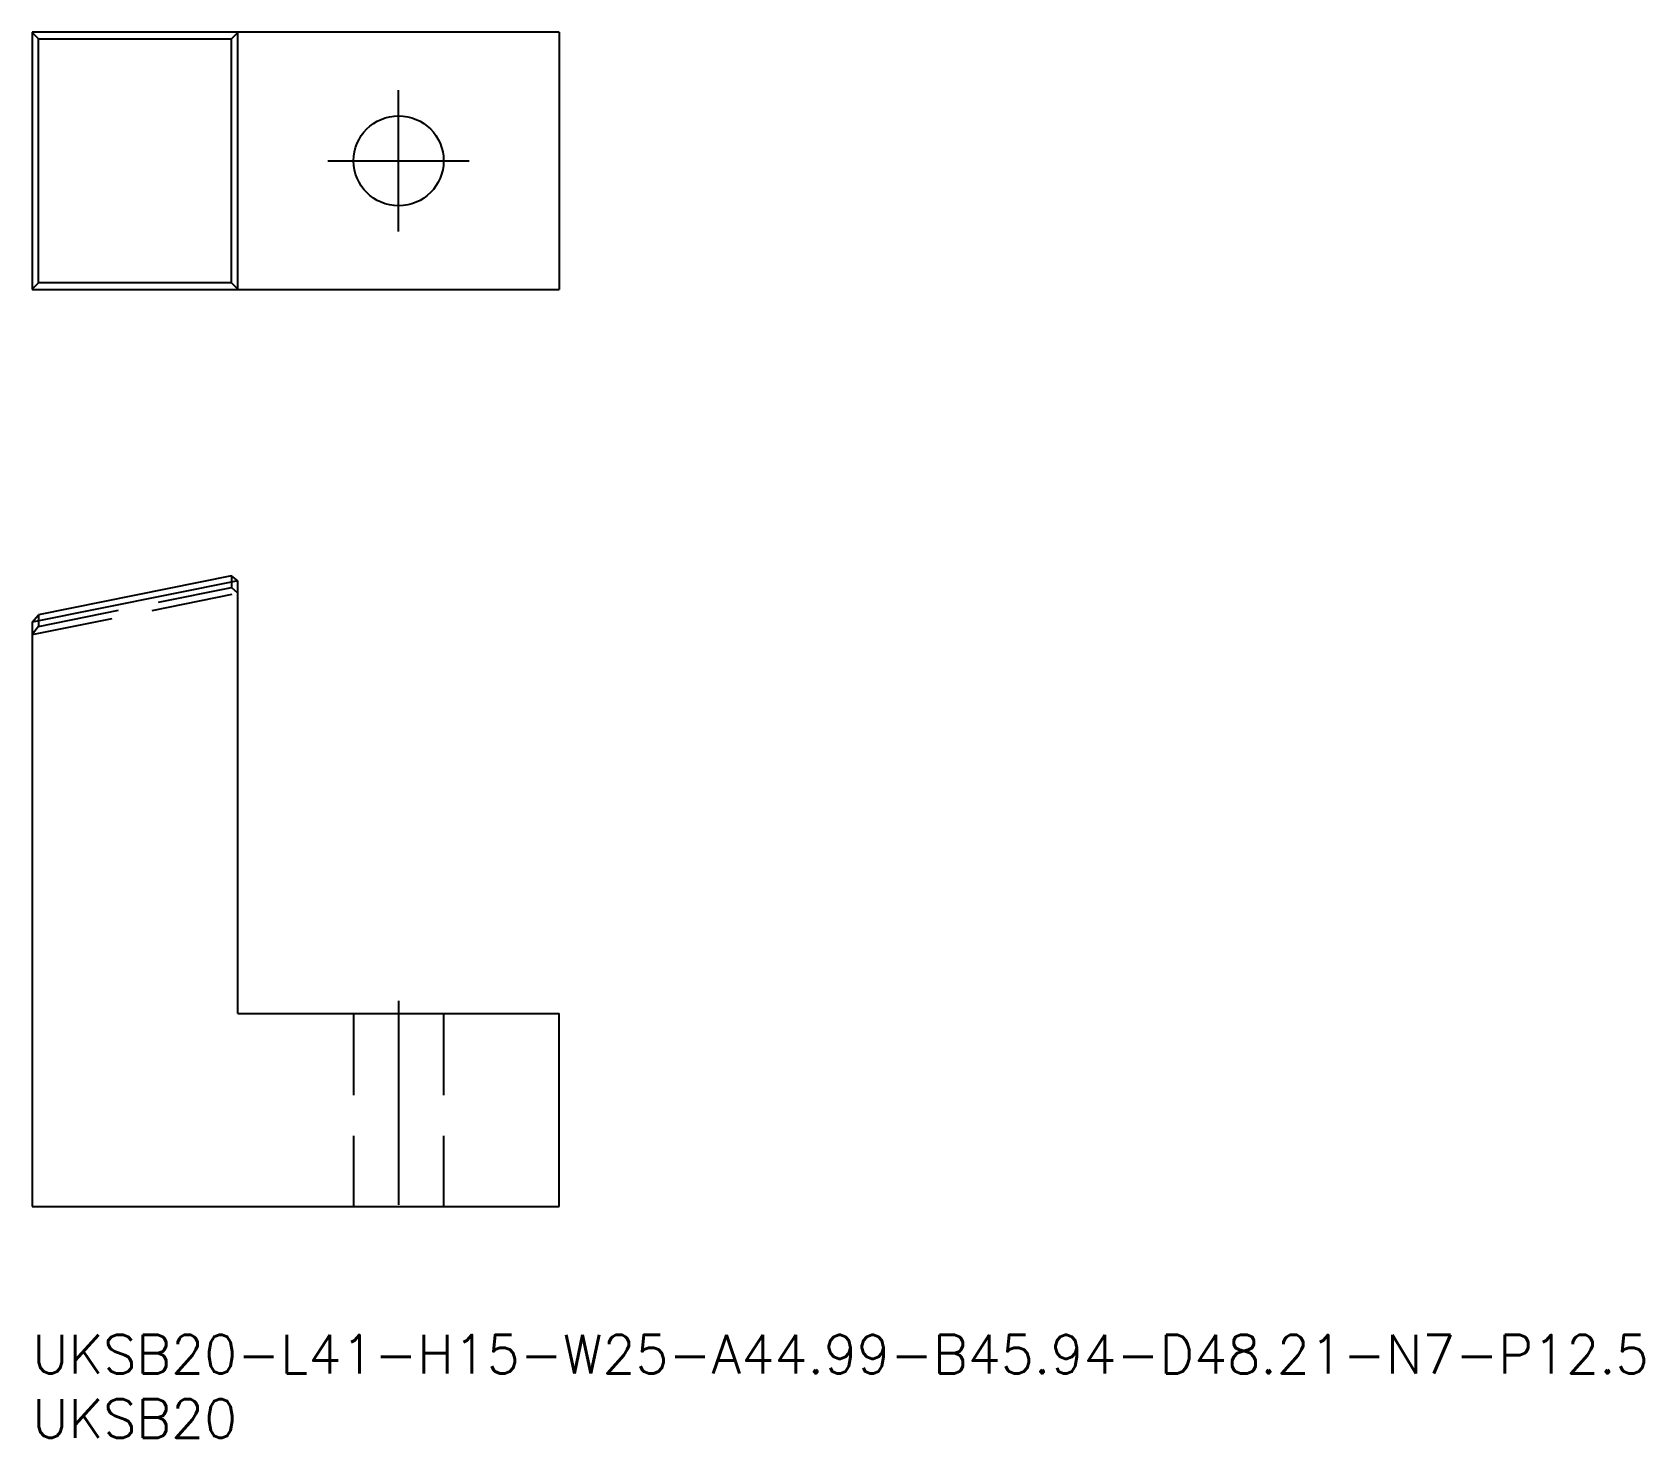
# Model space of a CAD drawing. Extents: x 0 to 125, y -8 to 101.
import ezdxf

# ---------------------------------------------------------------- set-up
doc = ezdxf.new("R2010")
doc.units = 0
doc.header["$LTSCALE"] = 0.5
doc.linetypes.add('CENTER', pattern=[50.8, 31.75, -6.35, 6.35, -6.35])
doc.linetypes.add('DASHED', pattern=[19.05, 12.7, -6.35])
for name, color, linetype in [('MSM_CENTER', 1, 'CENTER'), ('MSM_CONTINUOUS', 7, 'CONTINUOUS'), ('MSM_DASHED', 4, 'DASHED'), ('MSM_PART_NUMBER', 7, 'CONTINUOUS')]:
    doc.layers.add(name, color=color, linetype=linetype)
doc.styles.get("Standard").update_dxf_attribs({"font": 'txt.shx', "height": 3, "bigfont": 'bigfont.shx'})

# ---------------------------------------------------------------- blocks, each defined once
blk = doc.blocks.new('*U15')
at = {"layer": 'MSM_PART_NUMBER'}
blk.add_text('UKSB20-L41-H15-W25-A44.99-B45.94-D48.21-N7-P12.5', height=3, dxfattribs=at).set_placement((0, -3))
blk = doc.blocks.new('*U16')
at = {"layer": 'MSM_PART_NUMBER'}
blk.add_text('UKSB20', height=3, dxfattribs=at).set_placement((0, -8))

msp = doc.modelspace()

# ---------------------------------------------------------------- linework, layer by layer
at = {"layer": 'MSM_CENTER'}
for p, q in [((28.5, 85.83), (28.5, 96.83)), ((23, 91.33), (34, 91.33)), ((28.5, 26), (28.5, 9))]:
    msp.add_line(p, q, dxfattribs=at)
at = {"layer": 'MSM_CONTINUOUS'}
for p, q in [((41, 101.33), (0, 101.33)), ((0, 101.33), (0, 81.33)), ((0.49, 100.83), (0, 101.32)), ((0.49, 100.83), (15.51, 100.83)), ((0.49, 81.83), (0.49, 100.83)), ((16, 101.32), (15.51, 100.83)), ((15.51, 81.83), (15.51, 100.83)), ((16, 81.33), (16, 101.33)), ((41, 101.33), (41, 81.33)), ((0, 81.34), (0.49, 81.83)), ((15.51, 81.83), (0.49, 81.83)), ((16, 81.34), (15.51, 81.83)), ((0, 81.33), (41, 81.33)), ((15.51, 59.04), (0.49, 56.01)), ((16, 58.66), (15.51, 59.04)), ((16, 58.65), (0, 55.43)), ((16, 25), (16, 58.66)), ((0, 55.44), (0.49, 56.01)), ((0, 55.44), (0, 10)), ((16, 25), (41, 25)), ((41, 10), (41, 25)), ((0, 10), (41, 10))]:
    msp.add_line(p, q, dxfattribs=at)
msp.add_circle((28.5, 91.33), 3.5, dxfattribs=at)
at = {"layer": 'MSM_DASHED'}
for p, q in [((15.51, 59.04), (15.51, 58.14)), ((0, 54.48), (16, 57.7)), ((0.49, 55.11), (15.51, 58.14)), ((16, 57.71), (15.51, 58.14)), ((0.49, 56.01), (0.49, 55.11)), ((0.49, 55.11), (0, 54.49)), ((25, 25), (25, 10)), ((32, 25), (32, 10))]:
    msp.add_line(p, q, dxfattribs=at)

# ---------------------------------------------------------------- block references
at = {"layer": 'MSM_CONTINUOUS'}
for name in ['*U15', '*U16']:
    msp.add_blockref(name, (0, 0), dxfattribs=at)

doc.saveas('drawing.dxf')
